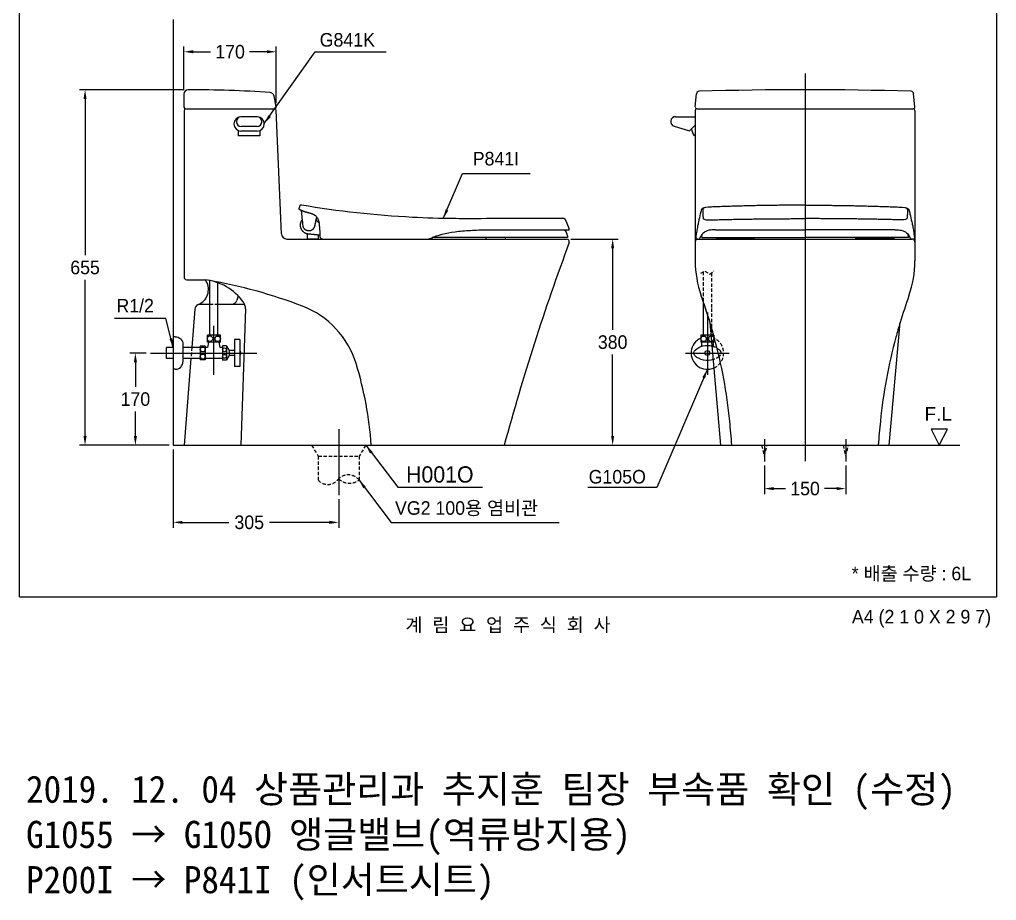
# Model space of a CAD drawing. Header units: millimetres. Extents: x 4660 to 14520, y -4429 to -1100.
# Drawn here: x 8820 to 10620, y -4189 to -2566 of the extents above; entities that cross this region are included whole.
import ezdxf
from ezdxf.enums import TextEntityAlignment as Align
from ezdxf.lldxf.tags import DXFTag

# ---------------------------------------------------------------- set-up
doc = ezdxf.new("R2010")
doc.units = ezdxf.units.MM
doc.linetypes.add('DASHED2', pattern=[9.525, 6.35, -3.175])
for name, color, linetype in [('TEXT', 7, 'Continuous'), ('내부선 및 부속', 4, 'Continuous'), ('도각라인', 255, 'Continuous'), ('외형선', 3, 'Continuous'), ('점선', 6, 'DASHED2'), ('중심선', 1, 'DASHED'), ('치수선', 7, 'Continuous')]:
    doc.layers.add(name, color=color, linetype=linetype)
doc.styles.add('____', font='')
doc.styles.add('타이틀', font='H2GTRM.TTF', dxfattribs={"height": 25})
doc.styles.add('타이틀2(바탕체)', font='', dxfattribs={"height": 25})
doc.styles.get('____').set_extended_font_data('굴림')
doc.styles.get('타이틀2(바탕체)').set_extended_font_data('BatangChe')
tags = doc.linetypes.add('DASHDOT', pattern=[70, 31, -13, 13, -13]).pattern_tags.tags
tags[10:11] = [DXFTag(74, 4), DXFTag(75, 0), DXFTag(340, '0'), DXFTag(46, 0.0), DXFTag(50, 0.0), DXFTag(44, 0.0), DXFTag(45, 0.0)]
tags[8:9] = [DXFTag(74, 4), DXFTag(75, 0), DXFTag(340, '0'), DXFTag(46, 0.0), DXFTag(50, 0.0), DXFTag(44, 0.0), DXFTag(45, 0.0)]
tags[6:7] = [DXFTag(74, 4), DXFTag(75, 0), DXFTag(340, '0'), DXFTag(46, 0.0), DXFTag(50, 0.0), DXFTag(44, 0.0), DXFTag(45, 0.0)]
tags[4:5] = [DXFTag(74, 4), DXFTag(75, 0), DXFTag(340, '0'), DXFTag(46, 0.0), DXFTag(50, 0.0), DXFTag(44, 0.0), DXFTag(45, 0.0)]
tags = doc.linetypes.add('DASHED', pattern=[25.72, 12.86, -12.86]).pattern_tags.tags
tags[6:7] = [DXFTag(74, 4), DXFTag(75, 0), DXFTag(340, '0'), DXFTag(46, 0.0), DXFTag(50, 0.0), DXFTag(44, 0.0), DXFTag(45, 0.0)]
tags[4:5] = [DXFTag(74, 4), DXFTag(75, 0), DXFTag(340, '0'), DXFTag(46, 0.0), DXFTag(50, 0.0), DXFTag(44, 0.0), DXFTag(45, 0.0)]
doc.dimstyles.new('MSADIM', dxfattribs={"dimtxt": 33, "dimasz": 17, "dimexe": 10, "dimexo": 7.5, "dimgap": 10, "dimtad": 0, "dimtih": 1, "dimtoh": 1, "dimdec": 0, "dimzin": 1, "dimdsep": 46, "dimtxsty": '____', "dimcen": 11.25, "dimadec": 0, "dimazin": 0, "dimtfac": 1, "dimtdec": 0, "dimtix": 1, "dimtmove": 0, "dimatfit": 3, "dimfxl": 1, "dimtolj": 1, "dimtzin": 1, "dimarcsym": 0})

# ---------------------------------------------------------------- blocks, each defined once
blk = doc.blocks.new('*D28')
at = {"layer": '치수선', "color": 0, "linetype": 'Continuous', "lineweight": -2, "transparency": 16777216}
for p, q in [((9122.5, -2696.2), (9122.5, -2615.7)), ((9139.5, -2625.7), (9171.6, -2625.7)), ((9275.5, -2625.7), (9243.4, -2625.7)), ((9292.5, -2720.2), (9292.5, -2615.7))]:
    blk.add_line(p, q, dxfattribs=at)
at = {"layer": '치수선', "color": 0, "linetype": 'Continuous', "transparency": 16777216}
for points in [[(9139.5, -2622.8), (9139.5, -2628.5), (9122.5, -2625.7)], [(9275.5, -2622.8), (9275.5, -2628.5), (9292.5, -2625.7)]]:
    blk.add_solid(points, dxfattribs=at)
at = {"layer": '치수선', "color": 0, "linetype": 'Continuous', "transparency": 16777216, "insert": (9207.5, -2625.7), "char_height": 25, "attachment_point": 5, "style": '____'}
blk.add_mtext('\\A1;170', dxfattribs=at)
blk = doc.blocks.new('*D33')
at = {"layer": '치수선', "color": 0, "linetype": 'Continuous', "lineweight": -2, "transparency": 16777216}
for p, q in [((9123, -2695.7), (8930.3, -2695.7)), ((8940.3, -2712.7), (8940.3, -3000.3)), ((8940.3, -3333.7), (8940.3, -3046)), ((9095.1, -3350.7), (8930.3, -3350.7))]:
    blk.add_line(p, q, dxfattribs=at)
at = {"layer": '치수선', "color": 0, "linetype": 'Continuous', "transparency": 16777216}
for points in [[(8937.4, -2712.7), (8943.1, -2712.7), (8940.3, -2695.7)], [(8937.4, -3333.7), (8943.1, -3333.7), (8940.3, -3350.7)]]:
    blk.add_solid(points, dxfattribs=at)
at = {"layer": '치수선', "color": 0, "linetype": 'Continuous', "transparency": 16777216, "insert": (8940.3, -3023.2), "char_height": 25, "attachment_point": 5, "style": '____'}
blk.add_mtext('\\A1;655', dxfattribs=at)
blk = doc.blocks.new('*D27')
at = {"layer": '치수선', "color": 0, "linetype": 'Continuous', "lineweight": -2, "transparency": 16777216}
for p, q in [((9102.6, -3358.2), (9102.6, -3502.7)), ((9407.6, -3449.9), (9407.6, -3502.7)), ((9119.6, -3492.7), (9205.5, -3492.7)), ((9390.6, -3492.7), (9280.1, -3492.7))]:
    blk.add_line(p, q, dxfattribs=at)
at = {"layer": '치수선', "color": 0, "linetype": 'Continuous', "transparency": 16777216}
for points in [[(9119.6, -3489.8), (9119.6, -3495.5), (9102.6, -3492.7)], [(9390.6, -3489.8), (9390.6, -3495.5), (9407.6, -3492.7)]]:
    blk.add_solid(points, dxfattribs=at)
at = {"layer": '치수선', "color": 0, "linetype": 'Continuous', "transparency": 16777216, "insert": (9242.8, -3492.7), "char_height": 25, "attachment_point": 5, "style": '____'}
blk.add_mtext('\\A1;305', dxfattribs=at)
blk = doc.blocks.new('*D24')
at = {"layer": '치수선', "color": 0, "linetype": 'Continuous', "lineweight": -2, "transparency": 16777216}
for p, q in [((9053.1, -3180.7), (9023, -3180.7)), ((9033, -3197.7), (9033, -3242.8)), ((9033, -3333.7), (9033, -3288.5)), ((9095.1, -3350.7), (9023, -3350.7))]:
    blk.add_line(p, q, dxfattribs=at)
at = {"layer": '치수선', "color": 0, "linetype": 'Continuous', "transparency": 16777216}
for points in [[(9030.2, -3197.7), (9035.9, -3197.7), (9033, -3180.7)], [(9030.2, -3333.7), (9035.9, -3333.7), (9033, -3350.7)]]:
    blk.add_solid(points, dxfattribs=at)
at = {"layer": '치수선', "color": 0, "linetype": 'Continuous', "transparency": 16777216, "insert": (9033, -3265.7), "char_height": 25, "attachment_point": 5, "style": '____'}
blk.add_mtext('\\A1;170', dxfattribs=at)
blk = doc.blocks.new('*D25')
at = {"layer": '치수선', "color": 0, "linetype": 'Continuous', "lineweight": -2, "transparency": 16777216}
for p, q in [((9835.1, -2970.7), (9922.4, -2970.7)), ((9912.4, -2987.7), (9912.4, -3137.8)), ((9912.4, -3333.7), (9912.4, -3183.5)), ((9720.1, -3350.7), (9922.4, -3350.7))]:
    blk.add_line(p, q, dxfattribs=at)
at = {"layer": '치수선', "color": 0, "linetype": 'Continuous', "transparency": 16777216}
for points in [[(9909.6, -2987.7), (9915.2, -2987.7), (9912.4, -2970.7)], [(9909.6, -3333.7), (9915.2, -3333.7), (9912.4, -3350.7)]]:
    blk.add_solid(points, dxfattribs=at)
at = {"layer": '치수선', "color": 0, "linetype": 'Continuous', "transparency": 16777216, "insert": (9912.4, -3160.7), "char_height": 25, "attachment_point": 5, "style": '____'}
blk.add_mtext('\\A1;380', dxfattribs=at)
blk = doc.blocks.new('*D26')
at = {"layer": '치수선', "color": 0, "linetype": 'Continuous', "lineweight": -2, "transparency": 16777216}
for p, q in [((10191.9, -3388.2), (10191.9, -3440.5)), ((10341.9, -3388.2), (10341.9, -3440.5)), ((10208.9, -3430.5), (10231, -3430.5)), ((10324.9, -3430.5), (10302.8, -3430.5))]:
    blk.add_line(p, q, dxfattribs=at)
at = {"layer": '치수선', "color": 0, "linetype": 'Continuous', "transparency": 16777216}
for points in [[(10208.9, -3427.6), (10208.9, -3433.3), (10191.9, -3430.5)], [(10324.9, -3427.6), (10324.9, -3433.3), (10341.9, -3430.5)]]:
    blk.add_solid(points, dxfattribs=at)
at = {"layer": '치수선', "color": 0, "linetype": 'Continuous', "transparency": 16777216, "insert": (10266.9, -3430.5), "char_height": 25, "attachment_point": 5, "style": '____'}
blk.add_mtext('\\A1;150', dxfattribs=at)

msp = doc.modelspace()

# ---------------------------------------------------------------- linework, layer by layer
msp.add_line((9976.7, -3428.3), (9866.6, -3428.3))
at = {"layer": '내부선 및 부속'}
for p, q in [((9125.5, -2730.7), (9289.6, -2730.7)), ((10067.4, -2730.7), (10466.4, -2730.7)), ((10069.4, -2970.7), (10464.1, -2970.7)), ((9222.6, -3075.6), (9219.9, -3083.8)), ((9150.5, -3090.7), (9170.1, -3090.7)), ((9185.1, -3090.7), (9234.2, -3090.7)), ((9235.8, -3099.2), (9227.6, -3350.7))]:
    msp.add_line(p, q, dxfattribs=at)
at = {"layer": '내부선 및 부속', "linetype": 'Continuous'}
for p, q in [((9257.6, -2745.7), (9227.6, -2745.7)), ((10028.4, -2745.3), (10064.4, -2745.7)), ((9222.6, -2770.7), (9222.6, -2780.7)), ((9257.6, -2771.7), (9227.6, -2771.7)), ((9257.2, -2763.3), (9227.9, -2763.3)), ((9262.6, -2770.7), (9262.6, -2780.7)), ((10025.7, -2762.9), (10054.1, -2771.6)), ((10054.1, -2771.6), (10064.3, -2760.7)), ((9262.6, -2780.7), (9222.6, -2780.7)), ((9822.6, -2933.1), (9818.8, -2933.1)), ((10072.6, -2969.7), (10072.2, -2970.7)), ((10076.5, -2967), (10077.3, -2962)), ((10457.5, -2967), (10456.7, -2962)), ((10461.4, -2969.7), (10461.8, -2970.7)), ((10065.8, -2970.7), (10072.2, -2970.7)), ((10104.4, -2970.6), (10172.9, -2970.6)), ((10429.6, -2970.6), (10361.2, -2970.6)), ((10468.3, -2970.7), (10461.8, -2970.7)), ((9170.1, -3147.9), (9170.1, -3047.1)), ((9185.1, -3147.9), (9185.1, -3051.3)), ((10079.4, -3086.2), (10079.4, -3147.9)), ((9189.6, -3147.9), (9165.6, -3147.9)), ((9165.6, -3160.9), (9165.6, -3147.9)), ((9189.6, -3160.9), (9189.6, -3147.9)), ((10074.9, -3147.9), (10074.9, -3160.9)), ((10093.9, -3147.9), (10074.9, -3147.9)), ((9106.6, -3150.7), (9102.6, -3150.7)), ((9120.6, -3164.7), (9120.6, -3196.7)), ((9189.6, -3160.9), (9165.6, -3160.9)), ((9167.6, -3160.9), (9166.1, -3170.4)), ((9189.1, -3170.4), (9187.6, -3160.9)), ((9200.6, -3167.7), (9193.6, -3167.7)), ((9193.6, -3167.7), (9193.6, -3193.7)), ((9200.6, -3167.7), (9200.6, -3193.7)), ((9200.6, -3167.7), (9205.6, -3175.9)), ((9215.6, -3155.7), (9215.6, -3205.7)), ((9225.6, -3155.7), (9215.6, -3155.7)), ((9225.6, -3155.7), (9225.6, -3205.7)), ((10095, -3160.9), (10074.9, -3160.9)), ((10076.4, -3160.9), (10076.4, -3168.3)), ((9090.6, -3190.9), (9090.6, -3170.4)), ((9102.6, -3170.4), (9090.6, -3170.4)), ((9152.6, -3170.4), (9120.6, -3170.4)), ((9152.6, -3168.2), (9152.6, -3193.2)), ((9161.6, -3168.2), (9152.6, -3168.2)), ((9161.6, -3168.2), (9161.6, -3193.2)), ((9166.1, -3170.4), (9161.6, -3170.4)), ((9193.6, -3170.4), (9189.1, -3170.4)), ((9205.6, -3185.4), (9200.6, -3193.7)), ((9205.6, -3175.9), (9205.6, -3185.4)), ((9215.6, -3175.9), (9205.6, -3175.9)), ((9215.6, -3185.4), (9205.6, -3185.4)), ((9102.6, -3190.9), (9090.6, -3190.9)), ((9152.6, -3190.9), (9120.6, -3190.9)), ((9161.6, -3193.2), (9152.6, -3193.2)), ((9193.6, -3190.9), (9161.6, -3190.9)), ((9200.6, -3193.7), (9193.6, -3193.7)), ((9106.6, -3210.7), (9102.6, -3210.7)), ((9225.6, -3205.7), (9215.6, -3205.7))]:
    msp.add_line(p, q, dxfattribs=at)
at = {"layer": '내부선 및 부속', "linetype": 'Continuous', "flags": 128}
for points in [[(9106.6, -3150.7, -0.414214), (9120.6, -3164.7)], [(10064.2, -3175.5, -0.256623), (10095.7, -3167.8, -0.256623)], [(9225.6, -3176.2, -0.31563), (9225.6, -3185.2)], [(10064.2, -3185.8, -0.44), (10064.2, -3175.5)], [(10097.9, -3192.8, -0.275124), (10064.2, -3185.8)]]:
    msp.add_lwpolyline(points, format="xyb", dxfattribs=at)
at = {"layer": '내부선 및 부속', "linetype": 'Continuous'}
for centre, radius in [((9170.6, -3154.3), 5), ((9184.6, -3154.5), 5), ((10080, -3154.5), 5), ((9157.1, -3174.2), 4.5), ((9157.1, -3187.2), 4.5), ((9197.1, -3174.7), 3.5), ((9197.1, -3186.7), 3.5), ((10086.9, -3180.7), 4.5)]:
    msp.add_circle(centre, radius, dxfattribs=at)
for centre, radius, start, end in [((9227.6, -2758.7), 13, 90, 270), ((9227.9, -2754.5), 8.82, 90, 270), ((9257.2, -2754.5), 8.82, 270, 90), ((9257.6, -2758.7), 13, 270, 90), ((10028.3, -2754.3), 9, 89.4, 253.0627), ((10082.7, -2765.9), 25, 184.1191, 216.2699), ((10093.9, -3154.3), 5, 88.6343, 281.5249), ((10086.9, -3180.7), 30, 113.5781, 294.2473), ((10086.9, -3180.7), 30, 66.4216, 66.4217), ((10086.9, -3180.7), 30, 64.6635, 66.4217), ((9106.6, -3196.7), 14, 270, 360)]:
    msp.add_arc(centre, radius, start, end, dxfattribs=at)
at = {"layer": '내부선 및 부속'}
for centre, radius, start, end in [((10069.4, -2975.7), 5, 90, 180), ((10464.4, -2975.7), 5, 0, 90), ((9150.8, -3145.2), 100, 35.6743, 84.584), ((9008.7, -3963), 930, 69.0641, 80.1397), ((9210.4, -3080.7), 10, 270, 341.6798), ((9215.8, -3098.6), 20, 358.1297, 35.6743), ((9282, -3248.5), 165, 17.0126, 69.0641), ((9113.7, -3420.6), 1022, 15.2638, 16.8471), ((11420.2, -3420.6), 1022, 163.1529, 164.7362), ((9192.8, -3399), 940, 5.6719, 15.2638), ((11341.1, -3399), 940, 164.7362, 174.3281), ((8799.1, -3396.2), 670, 3.8984, 17.0126), ((8655.4, -3452.4), 1480, 3.9408, 5.6719), ((11878.4, -3452.4), 1480, 174.3281, 176.0592)]:
    msp.add_arc(centre, radius, start, end, dxfattribs=at)
at = {"layer": '내부선 및 부속', "linetype": 'Continuous'}
for points, weights in [([(9335.5, -2910.4), (9334.8, -2912.7), (9334.1, -2915)], [1, 0.999970078468, 1]), ([(9334.1, -2915.2), (9334.1, -2915.6), (9334.5, -2915.7)], [1, 0.762517511845, 1]), ([(9334.7, -2915.7), (9336.9, -2916.7), (9339.1, -2917.7)], [1, 0.999999582767, 1]), ([(9338.9, -2908.3), (9336.2, -2907.8), (9335.5, -2910.4)], [1, 0.749919593334, 1]), ([(10078.8, -2914.8), (10078.5, -2921.2), (10078.7, -2927.6)], [1, 0.999331116676, 1]), ([(10267.1, -2908.3), (10180.8, -2908.3), (10094.5, -2911.7)], [1, 0.999801695347, 1]), ([(10266.9, -2908.3), (10353.3, -2908.3), (10439.6, -2911.7)], [1, 0.999801695347, 1]), ([(10455.3, -2914.8), (10455.5, -2921.2), (10455.3, -2927.6)], [1, 0.999331116676, 1]), ([(9358.5, -2924), (9359.6, -2924.5), (9360.7, -2925)], [1, 0.99953597784, 1]), ([(9825.4, -2934.9), (9824.6, -2933.1), (9822.6, -2933.1)], [1, 0.838239252567, 1]), ([(10097.9, -2935.2), (10182.5, -2933.1), (10267.1, -2933.1)], [1, 0.99992954731, 1]), ([(10436.2, -2935.2), (10351.6, -2933.1), (10266.9, -2933.1)], [1, 0.99992954731, 1]), ([(9349.2, -2955.2), (9342.8, -2953.1), (9342, -2946.4)], [1, 0.845558404922, 1]), ([(9363.2, -2946.6), (9361.9, -2955.2), (9353.3, -2955.8)], [1, 0.778466165066, 1]), ([(9364.3, -2941.5), (9363.7, -2944.1), (9363.2, -2946.6)], [1, 0.999999940395, 1]), ([(9369, -2938.8), (9367.3, -2937.3), (9365.6, -2935.6)], [1, 0.999857485294, 1]), ([(9371.3, -2940.8), (9370.1, -2939.8), (9369, -2938.8)], [1, 0.999840557575, 1]), ([(9832.6, -2952.9), (9829.5, -2943.7), (9825.4, -2934.9)], [1, 0.99825656414, 1]), ([(9353.3, -2955.8), (9351.2, -2955.9), (9349.2, -2955.2)], [1, 0.980963885784, 1]), ([(9373, -2965.6), (9373.1, -2969.3), (9376.6, -2970.4)], [1, 0.81437176466, 1]), ([(9574.4, -2970.4), (9575.5, -2970.2), (9576.5, -2969.7)], [1, 0.994379520416, 1]), ([(9576.5, -2969.7), (9579.8, -2968.2), (9583.1, -2966.8)], [1, 0.999503850937, 1]), ([(9678.5, -2969.7), (9678.5, -2970.7), (9679.5, -2970.7)], [1, 0.708719313145, 1]), ([(9714.1, -2970.7), (9715.1, -2970.7), (9715.1, -2969.7)], [1, 0.709335029125, 1]), ([(9823.3, -2953.6), (9825.3, -2955.1), (9826.3, -2957.3)], [1, 0.965744435787, 1]), ([(9826.3, -2957.3), (9828.2, -2962), (9829.4, -2966.8)], [1, 0.997080266476, 1]), ([(9829.5, -2967.1), (9829.5, -2967.8), (9828.8, -2968)], [1, 0.819941341877, 1]), ([(9832.1, -2953.6), (9832.2, -2953.6), (9832.3, -2953.5)], [1, 0.980897367001, 1]), ([(9832.5, -2953.4), (9832.5, -2953.4), (9832.6, -2953.3)], [1, 0.976763367653, 1]), ([(10065.9, -2965.3), (10065.6, -2967.7), (10065.3, -2970.1)], [1, 0.999997913837, 1]), ([(10103.4, -2969.6), (10103.4, -2970.6), (10104.4, -2970.6)], [1, 0.708719015121, 1]), ([(10172.9, -2970.6), (10173.9, -2970.6), (10173.9, -2969.6)], [1, 0.712833285332, 1]), ([(10361.2, -2970.6), (10360.2, -2970.6), (10360.2, -2969.6)], [1, 0.712833285332, 1]), ([(10430.6, -2969.6), (10430.6, -2970.6), (10429.6, -2970.6)], [1, 0.708719015121, 1]), ([(10468.1, -2965.3), (10468.4, -2967.7), (10468.7, -2970.1)], [1, 0.999997913837, 1]), ([(9572.2, -2970.7), (9573.3, -2970.7), (9574.4, -2970.4)], [1, 0.993760943413, 1])]:
    msp.add_rational_spline(points, weights, degree=2, dxfattribs=at)
for points, degree in [([(9334.1, -2915), (9334.1, -2915.1), (9334.1, -2915.1), (9334.1, -2915.1), (9334.1, -2915.1), (9334.1, -2915.2)], 5), ([(9334.5, -2915.7), (9334.5, -2915.7), (9334.6, -2915.7), (9334.6, -2915.7), (9334.6, -2915.7), (9334.7, -2915.7)], 5), ([(9339.1, -2908.3), (9339, -2908.3), (9339, -2908.3), (9339, -2908.3), (9338.9, -2908.3), (9338.9, -2908.3)], 5), ([(10094.5, -2911.7), (10085.8, -2912.1), (10078.9, -2913.4), (10078.8, -2914.8)], 3), ([(10439.6, -2911.7), (10448.3, -2912.1), (10455.2, -2913.4), (10455.3, -2914.8)], 3), ([(9339.1, -2917.7), (9342.8, -2919.3), (9346.6, -2920.9), (9350.7, -2921.5), (9354.7, -2922.5), (9358.5, -2924)], 5), ([(9342, -2946.4), (9340.5, -2932.1), (9339.1, -2917.9)], 2), ([(9360.7, -2925), (9361.5, -2925.4), (9362.4, -2925.9), (9363.2, -2926.4), (9364, -2927), (9364.7, -2927.6)], 5), ([(9366.9, -2929.7), (9365.6, -2935.6), (9364.3, -2941.5)], 2), ([(10076.3, -2916.1), (10075.4, -2917.6), (10075.4, -2919.6), (10074.5, -2921), (10074.2, -2922.7), (10073.8, -2924.4)], 5), ([(10078.7, -2927.6), (10078.8, -2928.2), (10078.8, -2928.9), (10078.7, -2929.5), (10078.9, -2930.2), (10079, -2930.8)], 5), ([(10455.3, -2927.6), (10455.3, -2928.2), (10455.3, -2928.9), (10455.3, -2929.5), (10455.1, -2930.2), (10455.1, -2930.8)], 5), ([(10457.8, -2916.1), (10458.6, -2917.6), (10458.6, -2919.6), (10459.5, -2921), (10459.9, -2922.7), (10460.2, -2924.4)], 5), ([(9349.3, -2960.6), (9349.3, -2965.6), (9349.3, -2970.7)], 2), ([(9350.2, -2960.8), (9359.2, -2961.7), (9368.3, -2962.6)], 2), ([(9368.3, -2962.6), (9370.6, -2962.8), (9372.9, -2963)], 2), ([(9370.3, -2970.7), (9370.3, -2966.7), (9370.3, -2962.8)], 2), ([(9828.2, -2968.1), (9704.1, -2968.1), (9580, -2968.1)], 2), ([(9678.5, -2968.2), (9678.5, -2968.9), (9678.5, -2969.7)], 2), ([(9691.7, -2953.6), (9761.9, -2953.6), (9832.1, -2953.6)], 2), ([(9715.1, -2969.7), (9715.1, -2968.9), (9715.1, -2968.2)], 2), ([(9829.4, -2966.8), (9829.5, -2966.9), (9829.5, -2966.9), (9829.5, -2967), (9829.5, -2967), (9829.5, -2967.1)], 5), ([(9832.3, -2953.5), (9832.3, -2953.5), (9832.4, -2953.5), (9832.4, -2953.5), (9832.4, -2953.5), (9832.5, -2953.4)], 5), ([(9832.6, -2953.3), (9832.6, -2953.2), (9832.6, -2953.1), (9832.6, -2953), (9832.6, -2953), (9832.6, -2952.9)], 5), ([(10077.6, -2968.1), (10168.9, -2968.1), (10260.3, -2968.1)], 2), ([(10101.8, -2953.6), (10100.5, -2953.6), (10099.1, -2953.6), (10097.8, -2953.8), (10096.4, -2953.8), (10095.1, -2954)], 5), ([(10101.8, -2953.6), (10184.5, -2953.6), (10267.1, -2953.6)], 2), ([(10103.4, -2968.1), (10103.4, -2968.9), (10103.4, -2969.6)], 2), ([(10173.9, -2969.6), (10173.9, -2968.9), (10173.9, -2968.1)], 2), ([(10260.3, -2968.1), (10263.7, -2968.1), (10267, -2968.1)], 2), ([(10432.2, -2953.6), (10349.6, -2953.6), (10266.9, -2953.6)], 2), ([(10273.7, -2968.1), (10270.4, -2968.1), (10267, -2968.1)], 2), ([(10456.5, -2968.1), (10365.1, -2968.1), (10273.8, -2968.1)], 2), ([(10360.2, -2969.6), (10360.2, -2968.9), (10360.2, -2968.1)], 2), ([(10430.6, -2968.1), (10430.6, -2968.9), (10430.6, -2969.6)], 2), ([(10432.2, -2953.6), (10433.6, -2953.6), (10434.9, -2953.6), (10436.3, -2953.8), (10437.6, -2953.8), (10439, -2954)], 5), ([(9376.6, -2970.4), (9377, -2970.5), (9377.4, -2970.6), (9377.8, -2970.7), (9378.2, -2970.7), (9378.6, -2970.7)], 5)]:
    msp.add_open_spline(points, degree=degree, dxfattribs=at)
for points, knots in [([(9818.8, -2933.1), (9765.9, -2933.2), (9706.2, -2933.1), (9639.7, -2933.2), (9600.8, -2933.1), (9500.1, -2930), (9406.7, -2919.7), (9339.1, -2908.3)], [0, 0, 0, 0, 0.329654, 0.372244, 0.41482, 0.5725, 1, 1, 1, 1]), ([(10081.4, -2913.2), (10080.8, -2913.3), (10079.6, -2913.7), (10078.1, -2914.3), (10077, -2915.1), (10076.4, -2915.7), (10076.3, -2916.1)], [0, 0, 0, 0, 0.334847, 0.592015, 0.806373, 1, 1, 1, 1]), ([(10452.6, -2913.2), (10453.3, -2913.3), (10454.4, -2913.7), (10455.9, -2914.3), (10457.1, -2915.1), (10457.6, -2915.7), (10457.8, -2916.1)], [0, 0, 0, 0, 0.334847, 0.592015, 0.806373, 1, 1, 1, 1]), ([(9364.7, -2927.6), (9365.5, -2928.2), (9366.9, -2929.6), (9369.3, -2933.4), (9371.4, -2939.7), (9372.4, -2951.1), (9372.8, -2959.9), (9373, -2965.6)], [0, 0, 0, 0, 0.077293, 0.145803, 0.337667, 0.56877, 1, 1, 1, 1]), ([(10073.8, -2924.4), (10072.8, -2929.4), (10070.9, -2936.9), (10068.8, -2947.6), (10067.2, -2956.3), (10066.3, -2962.4), (10065.9, -2965.3)], [0, 0, 0, 0, 0.363376, 0.561739, 0.784101, 1, 1, 1, 1]), ([(10079, -2930.8), (10079.1, -2931.4), (10079.1, -2932.3), (10079.9, -2934.1), (10082.9, -2935.1), (10086.8, -2935.3), (10092, -2935.3), (10095.5, -2935.2), (10097.8, -2935.2)], [0, 0, 0, 0, 0.080098, 0.130289, 0.260977, 0.509166, 0.671258, 1, 1, 1, 1]), ([(10455.1, -2930.8), (10455, -2931.4), (10455, -2932.3), (10454.1, -2934.1), (10451.1, -2935.1), (10447.3, -2935.3), (10442, -2935.3), (10438.5, -2935.2), (10436.2, -2935.2)], [0, 0, 0, 0, 0.080098, 0.130289, 0.260977, 0.509166, 0.671258, 1, 1, 1, 1]), ([(10460.2, -2924.4), (10461.2, -2929.4), (10463.1, -2936.9), (10465.3, -2947.6), (10466.8, -2956.3), (10467.7, -2962.4), (10468.1, -2965.3)], [0, 0, 0, 0, 0.363376, 0.561739, 0.784101, 1, 1, 1, 1]), ([(9583.1, -2966.8), (9595.8, -2961.8), (9610.7, -2958.5), (9637.9, -2955.4), (9647.5, -2954.7), (9668.1, -2953.9), (9679, -2953.6), (9691.7, -2953.6)], [0, 0, 0, 0, 0.485452, 0.485452, 0.744131, 0.744131, 1, 1, 1, 1]), ([(10095.1, -2954), (10091.5, -2954.3), (10088.6, -2954.8), (10083.2, -2956.7), (10080.8, -2958.4), (10076.2, -2963), (10074.3, -2965.9), (10072.6, -2969.7)], [0, 0, 0, 0, 0.272913, 0.272913, 0.636696, 0.636696, 1, 1, 1, 1]), ([(10439, -2954), (10442.6, -2954.3), (10445.4, -2954.8), (10450.8, -2956.7), (10453.2, -2958.4), (10457.8, -2963), (10459.8, -2965.9), (10461.4, -2969.7)], [0, 0, 0, 0, 0.272913, 0.272913, 0.636696, 0.636696, 1, 1, 1, 1])]:
    msp.add_open_spline(points, degree=3, knots=knots, dxfattribs=at)
for points, weights, knots in [([(9340.8, -2934.6), (9339.4, -2936.1), (9338.4, -2938.1), (9334.8, -2945.3), (9338.5, -2952.4), (9342.3, -2959.6), (9350.2, -2960.8)], [1, 0.991018652916, 1, 0.891394913197, 1, 0.891394913197, 1], [0, 0, 0, 0.124781, 0.124781, 0.56239, 0.56239, 1, 1, 1]), ([(10076.5, -2967), (10076.5, -2967.5), (10076.8, -2967.8), (10077.1, -2968.1), (10077.6, -2968.1)], [1, 0.920018672943, 1, 0.920018672943, 1], [0, 0, 0, 0.5, 0.5, 1, 1, 1]), ([(10457.5, -2967), (10457.5, -2967.5), (10457.2, -2967.8), (10456.9, -2968.1), (10456.5, -2968.1)], [1, 0.920018672943, 1, 0.920018672943, 1], [0, 0, 0, 0.5, 0.5, 1, 1, 1]), ([(10065.3, -2970.1), (10065.3, -2970.3), (10065.4, -2970.5), (10065.6, -2970.7), (10065.8, -2970.7)], [1, 0.923782348633, 1, 0.923782348633, 1], [0, 0, 0, 0.5, 0.5, 1, 1, 1]), ([(10468.7, -2970.1), (10468.8, -2970.3), (10468.6, -2970.5), (10468.5, -2970.7), (10468.3, -2970.7)], [1, 0.923782348633, 1, 0.923782348633, 1], [0, 0, 0, 0.5, 0.5, 1, 1, 1])]:
    msp.add_rational_spline(points, weights, degree=2, knots=knots, dxfattribs=at)
at = {"layer": '도각라인', "color": 7}
for p, q in [((8819.6, -3629.9), (8819.6, -1099.9)), ((10619.6, -1099.9), (10619.6, -3629.9)), ((8819.6, -3629.9), (10619.6, -3629.9))]:
    msp.add_line(p, q, dxfattribs=at)
at = {"layer": '외형선', "linetype": 'Continuous'}
for p, q in [((9102.6, -2566.3), (9102.6, -3350.7)), ((10529.3, -3320.7), (10499.3, -3320.7)), ((10499.3, -3320.7), (10514.3, -3350.7)), ((10514.3, -3350.7), (10529.3, -3320.7))]:
    msp.add_line(p, q, dxfattribs=at)
at = {"layer": '외형선'}
for p, q in [((9122.5, -2703.7), (9122.5, -2727.7)), ((9292.5, -2727.1), (9288.6, -2707.1)), ((10064.7, -2727.4), (10066.8, -2703.1)), ((10469.1, -2727.4), (10467, -2703.1)), ((9122.6, -2733.7), (9122.6, -3040.7)), ((9125.5, -2730.7), (9289.6, -2730.7)), ((9302.2, -2961.1), (9292.6, -2733.5)), ((10064.4, -2733.7), (10064.4, -3011.1)), ((10067.4, -2730.7), (10466.4, -2730.7)), ((10469.4, -2733.7), (10469.4, -3011.1)), ((9312.2, -2970.7), (9827.6, -2970.7)), ((9127.6, -3045.7), (9160.3, -3045.7)), ((9163.6, -3048.7), (9162, -3045.8)), ((9142.6, -3099.9), (9137, -3170.4)), ((10111.9, -3350.7), (10091.8, -3124.4)), ((10421.9, -3350.7), (10442, -3124.4)), ((9135.3, -3190.9), (9122.6, -3350.7)), ((9102.6, -3350.7), (10552.1, -3350.7)), ((10111.9, -3350.7), (10421.9, -3350.7))]:
    msp.add_line(p, q, dxfattribs=at)
for centre, radius, start, end in [((9130.5, -2703.7), 8, 90, 180), ((9130.5, -4962.9), 2267.2, 86.1874, 90), ((10071.8, -2703.5), 5, 91.6704, 175.1009), ((10266.9, -9395.7), 6700, 88.32964, 91.67036), ((10462.1, -2703.5), 5, 4.8991, 88.3296), ((9280.7, -2708.7), 8, 10.9729, 90), ((9125.5, -2727.7), 3, 180, 270), ((9125.6, -2733.7), 3, 90, 180), ((9289.5, -2727.7), 3, 270, 10.9729), ((9289.6, -2733.7), 3, 1.2448, 90), ((10067.4, -2733.7), 3, 90, 180), ((10067.7, -2727.7), 3, 175.1009, 270), ((10466.1, -2727.7), 3, 270, 4.8991), ((10466.4, -2733.7), 3, 0, 90), ((9312.2, -2960.7), 10, 182.3999, 270), ((13977.2, -4512.3), 4420, 159.6777, 164.7635), ((9827.6, -2975.7), 5, 337.1406, 90), ((10254.4, -3011.1), 190, 180, 199.7435), ((10279.4, -3011.1), 190, 340.2565, 0), ((9127.6, -3040.7), 5, 180, 270), ((9137.6, -3063.6), 30, 292.0243, 29.7871), ((9113.7, -3420.6), 1022, 16.8471, 19.7435), ((9113.7, -3420.6), 1022, 17.7678, 19.7435), ((11420.2, -3420.6), 1022, 160.2565, 163.1529), ((9152.6, -3100.7), 10, 112.0243, 175.4333)]:
    msp.add_arc(centre, radius, start, end, dxfattribs=at)
at = {"layer": '외형선', "linetype": 'Continuous'}
for points, degree in [([(9828.8, -2968), (9828.7, -2968.1), (9828.6, -2968.1), (9828.5, -2968.1), (9828.3, -2968.1), (9828.2, -2968.1)], 5), ([(9370.3, -2970.7), (9359.8, -2970.7), (9349.3, -2970.7)], 2), ([(9378.6, -2970.7), (9427, -2970.7), (9475.4, -2970.7)], 2), ([(9475.4, -2970.7), (9523.8, -2970.7), (9572.2, -2970.7)], 2)]:
    msp.add_open_spline(points, degree=degree, dxfattribs=at)
at = {"layer": '점선'}
for p, q in [((10074.6, -3033.4), (10082.3, -3029.8)), ((10079.4, -3031.2), (10079.4, -3086.2)), ((10082.3, -3029.8), (10091.6, -3035.7)), ((10091.6, -3035.7), (10099.1, -3029.4)), ((10094.4, -3033.3), (10094.4, -3098.4)), ((9170.1, -3090.7), (9185.1, -3090.7)), ((10094.4, -3098.4), (10094.4, -3147.9)), ((10098.9, -3147.9), (10093.9, -3147.9)), ((10098.9, -3147.9), (10098.9, -3160.9)), ((10098.9, -3160.9), (10095, -3160.9)), ((10097.4, -3160.9), (10097.4, -3168.3)), ((9137, -3170.4), (9135.3, -3190.9)), ((9357.6, -3350.7), (9370.1, -3370.7)), ((9457.6, -3350.7), (9445.1, -3370.7)), ((10186.9, -3350.7), (10191.9, -3370.7)), ((10191.9, -3370.7), (10196.9, -3350.7)), ((10336.9, -3350.7), (10341.9, -3370.7)), ((10341.9, -3370.7), (10346.9, -3350.7)), ((9370.1, -3370.7), (9370.1, -3415.1)), ((9370.1, -3370.7), (9445.1, -3370.7)), ((9445.1, -3370.7), (9445.1, -3414.8))]:
    msp.add_line(p, q, dxfattribs=at)
at = {"layer": '점선', "flags": 128}
for points in [[(10095.7, -3167.8, -0.07563), (10104.9, -3171.9)], [(10104.9, -3171.9, -0.044231), (10109.6, -3175.5)], [(10109.6, -3185.8, -0.011173), (10108.5, -3186.8, -0.011173)], [(10109.6, -3175.5, -0.44), (10109.6, -3185.8)], [(10108.5, -3186.8, -0.091491), (10097.9, -3192.8)]]:
    msp.add_lwpolyline(points, format="xyb", dxfattribs=at)
at = {"layer": '점선'}
for centre, radius, start, end in [((10093.9, -3154.3), 5, 281.5249, 88.6343), ((10086.9, -3180.7), 30, 294.2473, 64.6635), ((9387.6, -3399.3), 23.6, 222.2205, 320.2275), ((9425.3, -3430.6), 25.4, 38.5927, 140.2275), ((9427.7, -3391.2), 29.3, 226.4632, 306.3085)]:
    msp.add_arc(centre, radius, start, end, dxfattribs=at)
at = {"layer": '중심선'}
msp.add_line((10266.9, -2665.7), (10266.9, -3379.8), dxfattribs=at)
msp.add_line((10266.9, -2665.7), (10266.9, -3379.8), dxfattribs=at)
at = {"layer": '중심선', "linetype": 'DASHDOT'}
for p, q in [((10086.9, -3106.2), (10086.9, -3220.7)), ((9177.6, -3220.9), (9177.6, -3130.5)), ((9060.6, -3180.7), (9257, -3180.7)), ((10046.9, -3180.7), (10126.9, -3180.7)), ((9407.6, -3320.7), (9407.6, -3350.7)), ((9407.6, -3320.7), (9407.6, -3442.4)), ((10191.9, -3339.6), (10191.9, -3380.7)), ((10341.9, -3339.6), (10341.9, -3380.7))]:
    msp.add_line(p, q, dxfattribs=at)
at = {"layer": '치수선', "linetype": 'Continuous'}
for p, q in [((9381.3, -2625.7), (9495, -2625.7)), ((9652.8, -2850.1), (9760.5, -2850.1)), ((9533.7, -3428.1), (9672.7, -3428.1)), ((9521.3, -3492.7), (9813.6, -3492.7))]:
    msp.add_line(p, q, dxfattribs=at)

# ---------------------------------------------------------------- texts
at = {"insert": (8831.6, -3959.2), "char_height": 50, "attachment_point": 1, "style": '타이틀2(바탕체)'}
msp.add_mtext_dynamic_manual_height_columns('2019. 12. 04 상품관리과 추지훈 팀장 부속품 확인 (수정)\\PG1055 → G105O 앵글밸브(역류방지용)\\PP200I → P841I (인서트시트)', width=1846.875, gutter_width=125, heights=[0], dxfattribs=at)
at = {"layer": 'TEXT', "style": '타이틀'}
for s, p in [('* 배출 수량 : 6L', (10462.9, -3586.9)), ('계  림  요  업  주  식  회  사', (9719.6, -3681.6))]:
    msp.add_text(s, height=25, dxfattribs=at).set_placement(p, align=Align.MIDDLE_CENTER)
msp.add_text('A4 (2 1 0 X 2 9 7)', height=25, dxfattribs=at).set_placement((10609.6, -3666.4), align=Align.MIDDLE_RIGHT)
at = {"layer": 'TEXT', "char_height": 25, "attachment_point": 1, "line_spacing_factor": 0.963855, "style": '타이틀'}
for s, insert, width in [('\\A1;G841K', (9372.6, -2591.2), 248.993), ('\\A1;P841I', (9654.6, -2810.1), 248.993), ('\\fArial;F.L', (10487.1, -3280.3), 248.993), ('\\A1; G105O', (9859.1, -3396.1), 248.993), ('\\A1;VG2 100{\\fGulim|b0|i0|c129|p50;용 염비관}', (9511.4, -3453.7), 379.657)]:
    msp.add_mtext(s, dxfattribs=dict(at, insert=insert, width=width))
at = {"layer": '치수선', "linetype": 'Continuous', "attachment_point": 1, "line_spacing_factor": 0.963855, "style": '타이틀'}
for s, insert, char_height, width in [('\\A1;R1/2', (8998.1, -3081), 25, 248.993), ('\\A1; H001O', (9520.9, -3389.4), 30, 361.787)]:
    msp.add_mtext(s, dxfattribs=dict(at, insert=insert, char_height=char_height, width=width))

# ---------------------------------------------------------------- dimensions: what is measured, and where the dimension line sits
at = {"layer": '치수선', "linetype": 'Continuous'}
for base, p1, p2, picture, middle in [((9292.5, -2625.7), (9122.5, -2703.7), (9292.5, -2727.7), '*D28', (9207.5, -2625.7)), ((10341.9, -3430.5), (10191.9, -3380.7), (10341.9, -3380.7), '*D26', (10266.9, -3430.5))]:
    dim = msp.add_linear_dim(base=base, p1=p1, p2=p2, dimstyle='MSADIM', override={"dimtxt": 25}, dxfattribs=at)
    dim.commit()
    dim.dimension.update_dxf_attribs({"geometry": picture, "text_midpoint": middle})
for base, p1, p2, picture, middle in [((8940.3, -2695.7), (9102.6, -3350.7), (9130.5, -2695.7), '*D33', (8940.3, -3023.2)), ((9033, -3350.7), (9060.6, -3180.7), (9102.6, -3350.7), '*D24', (9033, -3265.7))]:
    dim = msp.add_linear_dim(base=base, p1=p1, p2=p2, angle=90, dimstyle='MSADIM', override={"dimtxt": 25}, dxfattribs=at)
    dim.commit()
    dim.dimension.update_dxf_attribs({"geometry": picture, "text_midpoint": middle})
dim = msp.add_linear_dim(base=(9912.4, -3350.7), p1=(9827.6, -2970.7), p2=(9712.6, -3350.7), angle=90, dimstyle='MSADIM', override={"dimtxt": 25}, dxfattribs=at)
dim.commit()
dim.dimension.update_dxf_attribs({"geometry": '*D25', "text_midpoint": (9912.4, -3160.7), "dimtype": 160})
dim = msp.add_linear_dim(base=(9407.6, -3492.7), p1=(9102.6, -3350.7), p2=(9407.6, -3442.4), dimstyle='MSADIM', override={"dimtxt": 25}, dxfattribs=at)
dim.commit()
dim.dimension.update_dxf_attribs({"geometry": '*D27', "text_midpoint": (9242.8, -3492.7), "dimtype": 160})

# ---------------------------------------------------------------- leaders
at = {"layer": '치수선', "linetype": 'Continuous', "annotation_type": 0, "has_hookline": 1, "hookline_direction": 0}
for points in [[(9270.5, -2758), (9364.3, -2625.7), (9381.3, -2625.7)], [(9600.4, -2932.7), (9635.8, -2850.1), (9652.8, -2850.1)], [(9457.6, -3350.7), (9516.7, -3428.1), (9533.7, -3428.1)], [(9445.1, -3414.8), (9504.3, -3492.7), (9521.3, -3492.7)]]:
    msp.add_leader(points, dimstyle='MSADIM', override={"dimtxt": 25}, dxfattribs=at)
at = {"layer": '치수선', "linetype": 'Continuous'}
msp.add_leader([(9102.6, -3170.4), (9088.9, -3116.8), (8994.6, -3116.8)], dimstyle='MSADIM', override={"dimtxt": 25}, dxfattribs=at)
at = {"layer": '치수선', "linetype": 'Continuous', "annotation_type": 0, "has_hookline": 1, "hookline_direction": 0, "horizontal_direction": (-1, 0, 0)}
msp.add_leader([(10086.9, -3210.7), (9993.7, -3428.3), (9976.7, -3428.3)], dimstyle='MSADIM', override={"dimtxt": 25}, dxfattribs=at)

doc.saveas('drawing.dxf')
